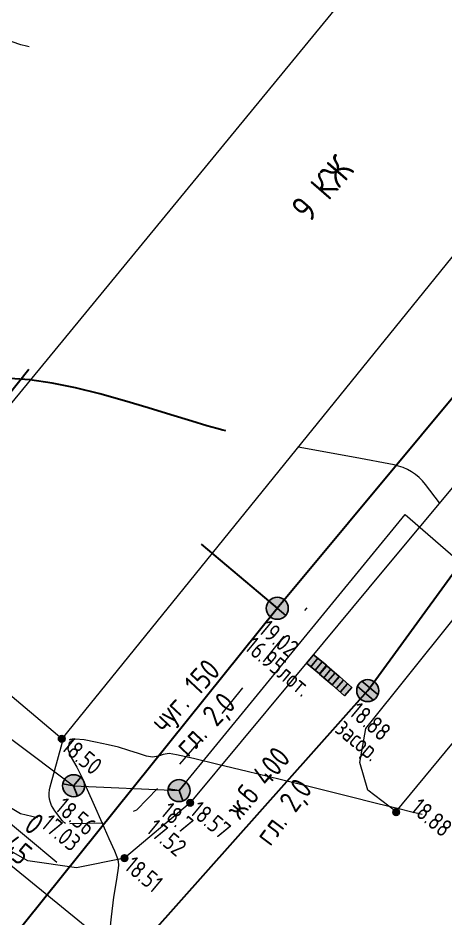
# Model space of a CAD drawing. Header units: metres. Extents: x -149473 to 83396, y -14167 to 104709.
# Drawn here: x -4652.52 to -4642.8, y 42693.3 to 42713.73 of the extents above; entities that cross this region are included whole.
import ezdxf

# ---------------------------------------------------------------- set-up
doc = ezdxf.new("R2010")
doc.units = ezdxf.units.M
doc.linetypes.add('g5_01_5x1_5', pattern=[1.5, 0.75, -0.75])
for name, color, linetype, transparency in [('01_Геодезические пункты', 7, 'Continuous', 0.6), ('03_Здания и строения', 7, 'Continuous', 0.6), ('06_Инженерно-технические сооружения', 7, 'Continuous', 0.6), ('10_Границы покрытий и угодий', 7, 'Continuous', 0.6), ('19_Горизонтали', 7, 'Continuous', 0.6), ('30_Канализация', 7, 'Continuous', 0.6), ('33_Газопровод', 7, 'Continuous', 0.6), ('35_Телефон', 7, 'Continuous', 0.6), ('37_Кабель низкого напряжения', 7, 'Continuous', 0.6), ('44_Крышки колодцев', 7, 'Continuous', 0.6), ('61_Отметки высоты поверхности', 7, 'Continuous', 0.6)]:
    doc.layers.add(name, color=color, linetype=linetype, transparency=transparency)
doc.layers.add('Viewport2ForCustomObjects_0', color=7, linetype='Continuous')
doc.layers.add('Сети_Горизонтали.Вспомогательные', color=1, linetype='Continuous', lineweight=9)
doc.layers.add('Сети_Горизонтали.Основные', color=1, linetype='Continuous', lineweight=30)
doc.styles.add('LIKE11', font='GOST_0.TTF')
doc.styles.add('LIKE14', font='GOST_0.TTF')
doc.styles.add('LIKE17', font='GOST_0.TTF')
doc.styles.add('LIKE32', font='GOST_0.TTF')
doc.styles.add('LIKE36', font='GOST_0.TTF')
doc.styles.add('Line_GUGK', font='GOST_0.TTF')
doc.linetypes.add('g5_119_3', pattern='A,4,-1,[31,GUGK_2005.shx,S=0.1,R=0,X=0,Y=0],4,[31,GUGK_2005.shx,S=0.1,R=180,X=0,Y=0],-1', length=10)
doc.linetypes.add('g5_121_g', pattern='A,4,-0.4,["Г",Line_GUGK,S=1,R=0,X=0,Y=-0.5],-1.2,12', length=17.6)
doc.linetypes.add('g5_122_k', pattern='A,1,-1,1.5,-0.4,["К",Line_GUGK,S=1,R=0,X=0,Y=-0.5],-1.5,1.5,-1,4,-1,4,-1,3', length=20.9)
doc.linetypes.add('g5_122_kl', pattern='A,1,-1,1.5,-0.4,["Кл",Line_GUGK,S=1,R=0,X=0,Y=-0.5],-2.4,1.5,-1,4,-1,4,-1,3', length=21.8)
doc.linetypes.add('g5_133_t', pattern='A,2,[27,GUGK_2005.shx,S=0.4,R=0,X=0,Y=0],2,-1,2,[27,GUGK_2005.shx,S=0.4,R=0,X=0,Y=0],2,-1,2,[27,GUGK_2005.shx,S=0.4,R=0,X=0,Y=0],2,-0.1,["V",Line_GUGK,S=1,R=0,X=0,Y=-0.5],-1', length=15.1)

# ---------------------------------------------------------------- blocks, each defined once
blk = doc.blocks.new('g5_128a')
h = blk.add_hatch(color=255)
h.paths.add_polyline_path([(-0.1625, 0.2125), (-0.3375, 0.2125), (-0.3375, -0.2125), (-0.1625, -0.2125)])
h.paths.add_polyline_path([(0.0875, 0.2125), (-0.0875, 0.2125), (-0.0875, -0.2125), (0.0875, -0.2125)])
h.paths.add_polyline_path([(0.3375, 0.2125), (0.1625, 0.2125), (0.1625, -0.2125), (0.3375, -0.2125)])
at = {"color": 0}
blk.add_lwpolyline([(-0.375, -0.25), (0.375, -0.25), (0.375, 0.25), (-0.375, 0.25)], close=True, dxfattribs=at)
for points in [[(-0.125, -0.25), (-0.125, 0.25)], [(0.125, -0.25), (0.125, 0.25)]]:
    blk.add_lwpolyline(points, dxfattribs=at)
blk = doc.blocks.new('g5_117kl')
h = blk.add_hatch(color=255)
h.paths.add_polyline_path([(0.418, 0.198, 0.633652), (-0.418, 0.198)])
h.paths.add_polyline_path([(-0.446, 0.122, 0.067116), (-0.463, 0, 0.067116), (-0.446, -0.122), (0.446, -0.122, 0.067116), (0.463, 0, 0.067116), (0.446, 0.122)])
h.paths.add_polyline_path([(-0.418, -0.198, 0.633652), (0.418, -0.198)])
at = {"color": 0}
for p, q in [((-0.474, 0.16), (0.474, 0.16)), ((-0.474, -0.16), (0.474, -0.16))]:
    blk.add_line(p, q, dxfattribs=at)
blk.add_circle((0, 0), 0.5, dxfattribs=at)
blk = doc.blocks.new('g5_117sv')
h = blk.add_hatch(color=255)
h.paths.add_polyline_path([(-0.038, 0.461, 0.390634), (-0.463, 0, 0.11106), (-0.418, -0.198), (-0.038, 0.022)])
h.paths.add_polyline_path([(0.037, 0.022), (0.418, -0.198, 0.11106), (0.463, 0, 0.390634), (0.037, 0.461)])
h.paths.add_polyline_path([(-0.38, -0.263, 0.524447), (0.38, -0.263), (0, -0.043)])
at = {"color": 0}
for points in [[(0, 0.5), (0, 0)], [(0, 0), (-0.433, -0.25)], [(0.433, -0.25), (0, 0)]]:
    blk.add_lwpolyline(points, dxfattribs=at)
blk.add_circle((0, 0), 0.5, dxfattribs=at)
blk = doc.blocks.new('g5_330')
blk.add_hatch(color=0).paths.add_polyline_path([(0.15, 0, 1), (-0.15, 0, 1)])
at = {"color": 0}
blk.add_circle((0, 0), 0.15, dxfattribs=at)
blk = doc.blocks.new('g5_117kb')
h = blk.add_hatch(color=255)
h.paths.add_polyline_path([(0.037, 0.037), (0.461, 0.037, 0.367426), (0.037, 0.461)])
h.paths.add_polyline_path([(-0.038, 0.461, 0.367426), (-0.461, 0.037), (-0.038, 0.037)])
h.paths.add_polyline_path([(-0.038, -0.038), (-0.461, -0.038, 0.367426), (-0.038, -0.461)])
h.paths.add_polyline_path([(0.037, -0.461, 0.367426), (0.461, -0.038), (0.037, -0.038)])
at = {"color": 0}
for points in [[(0, 0.5), (0, -0.5)], [(-0.5, 0), (0.5, 0)]]:
    blk.add_lwpolyline(points, dxfattribs=at)
blk.add_circle((0, 0), 0.5, dxfattribs=at)
blk = doc.blocks.new('CustomObjectsInViewport2_0')
at = {"layer": 'Сети_Горизонтали.Вспомогательные', "color": 42, "flags": 128}
for points, elevation in [([(2799.611, 1794.972), (2799.489, 1795.003), (2799.238, 1795.073), (2798.842, 1795.197), (2798.276, 1795.392), (2797.508, 1795.668), (2796.674, 1795.96), (2795.772, 1796.247), (2794.804, 1796.509)], 17.5), ([(2817.458, 1760.146), (2817.316, 1760.181), (2816.988, 1760.261), (2816.392, 1760.407), (2815.439, 1760.642), (2814.056, 1760.984), (2812.546, 1761.356), (2811.002, 1761.737), (2809.514, 1762.101), (2808.174, 1762.425), (2807.075, 1762.687), (2806.309, 1762.861), (2805.966, 1762.925), (2805.696, 1762.881), (2805.481, 1762.797), (2805.211, 1762.756), (2804.948, 1762.805), (2804.58, 1762.918), (2804.142, 1763.062), (2803.668, 1763.204), (2803.194, 1763.31), (2802.627, 1763.429), (2802.113, 1763.54), (2801.698, 1763.563), (2801.424, 1763.419), (2801.373, 1763.121), (2801.528, 1762.742), (2801.785, 1762.293), (2802.04, 1761.781), (2802.254, 1761.28), (2802.563, 1760.577), (2802.91, 1759.797), (2803.237, 1759.063), (2803.486, 1758.499), (2803.599, 1758.228), (2803.651, 1758.036), (2803.67, 1757.84), (2803.64, 1757.612), (2803.559, 1757.112), (2803.449, 1756.396), (2803.33, 1755.516), (2803.224, 1754.528)], 18.5)]:
    blk.add_lwpolyline(points, dxfattribs=dict(at, elevation=elevation))
at = {"layer": 'Сети_Горизонтали.Основные', "color": 40, "elevation": 18, "flags": 128}
blk.add_lwpolyline([(2808.534, 1777.559), (2808.407, 1777.591), (2808.134, 1777.663), (2807.68, 1777.791), (2807, 1777.995), (2806.051, 1778.286), (2805.02, 1778.602), (2803.936, 1778.922), (2802.827, 1779.228), (2801.724, 1779.501), (2800.654, 1779.722), (2799.646, 1779.871), (2798.731, 1779.93)], dxfattribs=at)

msp = doc.modelspace()

# ---------------------------------------------------------------- linework, layer by layer
at = {"layer": '01_Геодезические пункты', "color": 7, "lineweight": 20, "flags": 128}
msp.add_lwpolyline([(-4651.638, 42694.576), (-4653.019, 42695.725)], dxfattribs=at)
at = {"layer": '03_Здания и строения', "color": 7, "linetype": 'Continuous', "lineweight": 20, "flags": 128}
msp.add_lwpolyline([(-4641.799, 42709.386), (-4651.525, 42697.385), (-4655.895, 42701.072), (-4637.438, 42723.53), (-4635.467, 42721.963), (-4632.617, 42725.499), (-4652.275, 42741.869), (-4648.666, 42746.313), (-4629.736, 42730.331)], dxfattribs=at)
at = {"layer": '10_Границы покрытий и угодий', "color": 7, "linetype": 'Continuous', "lineweight": 20, "flags": 128}
for points in [[(-4641.701, 42704.226), (-4644.226, 42701.21), (-4646.294, 42698.713), (-4648.61, 42695.933), (-4650.101, 42694.68), (-4651.192, 42694.462), (-4652.297, 42694.617), (-4653.288, 42695.179), (-4661.714, 42702.428), (-4663.723, 42703.862), (-4663.946, 42704.118), (-4664.384, 42705.352), (-4664.044, 42706.824)], [(-4641.81, 42697.554), (-4642.176, 42697.876), (-4643.939, 42695.735), (-4644.578, 42696.222), (-4644.763, 42696.851), (-4644.626, 42697.622), (-4642.672, 42700.053), (-4642.106, 42700.751), (-4641.703, 42701.238)]]:
    msp.add_lwpolyline(points, dxfattribs=at)
at = {"layer": '10_Границы покрытий и угодий', "color": 7, "linetype": 'g5_01_5x1_5', "lineweight": 20, "flags": 128}
msp.add_lwpolyline([(-4664.384, 42705.352), (-4660.691, 42702.337), (-4657.124, 42699.31), (-4653.087, 42696.069), (-4652.458, 42695.692), (-4651.504, 42695.461), (-4650.553, 42695.482), (-4649.818, 42695.774), (-4648.996, 42696.628), (-4648.326, 42697.407), (-4645.955, 42700.358)], dxfattribs=at)
at = {"layer": '19_Горизонтали', "color": 32, "linetype": 'Continuous', "lineweight": 20, "flags": 128}
for points, elevation in [([(-4642.95, 42702.734), (-4643.27, 42703.156, 0.186407), (-4643.984, 42703.597), (-4643.984, 42703.597, 0), (-4644.868, 42703.762), (-4646.162, 42704.003)], 9.5), ([(-4651.436, 42695.462), (-4651.464, 42695.483, -0.069582), (-4651.513, 42695.531), (-4651.681, 42695.751, -0.234402), (-4651.788, 42696.299), (-4651.517, 42697.284, -0.105725), (-4651.487, 42697.341), (-4651.476, 42697.354, -0.071326), (-4651.452, 42697.376), (-4651.452, 42697.376, 0.445794), (-4651.449, 42697.398), (-4651.469, 42697.421, -0.705667), (-4651.462, 42697.433), (-4651.442, 42697.429)], 9.25)]:
    msp.add_lwpolyline(points, format="xyb", dxfattribs=dict(at, elevation=elevation))
at = {"layer": '30_Канализация', "color": 42, "linetype": 'g5_122_kl', "lineweight": 30, "flags": 128}
msp.add_lwpolyline([(-4689.034, 42712.68), (-4685.61, 42709.491), (-4674.203, 42700.171), (-4667.074, 42693.943), (-4665.993, 42694.972), (-4654.446, 42687.405), (-4644.581, 42698.478), (-4641.667, 42702.479), (-4639.778, 42704.777)], dxfattribs=at)
at = {"layer": '30_Канализация', "color": 12, "linetype": 'g5_122_k', "lineweight": 30, "flags": 128}
for points in [[(-4648.362, 42701.796), (-4646.633, 42700.345), (-4641.739, 42706.219)], [(-4655.212, 42689.682), (-4646.633, 42700.345)]]:
    msp.add_lwpolyline(points, dxfattribs=at)
at = {"layer": '33_Газопровод', "color": 132, "linetype": 'g5_121_g', "lineweight": 30, "flags": 128}
msp.add_lwpolyline([(-4652.274, 42705.759), (-4656.031, 42701.047), (-4652.874, 42698.355)], dxfattribs=at)
at = {"layer": '35_Телефон', "color": 6, "linetype": 'g5_133_t', "lineweight": 20, "flags": 128}
for points in [[(-4663.857, 42705.779), (-4651.254, 42696.32), (-4648.863, 42696.211), (-4643.732, 42702.471)], [(-4643.732, 42702.471), (-4640.813, 42699.942)]]:
    msp.add_lwpolyline(points, dxfattribs=at)
at = {"layer": '37_Кабель низкого напряжения', "color": 1, "linetype": 'g5_119_3', "lineweight": 20, "flags": 128}
msp.add_lwpolyline([(-4669.005, 42712.243), (-4671.107, 42709.549), (-4650.705, 42692.905), (-4641.971, 42685.996)], dxfattribs=at)

# ---------------------------------------------------------------- block references
at = {"layer": '06_Инженерно-технические сооружения', "color": 7, "linetype": 'Continuous', "lineweight": 20, "xscale": 0.5, "yscale": 0.5, "zscale": 0.5}
for p, rotation in [((-4645.743, 42699.076, 9.334), 320.5921282420624), ((-4645.45, 42698.826, 9.334), 319.4514432339267), ((-4645.166, 42698.58, 9.334), 317.9980968397605)]:
    msp.add_blockref('g5_128a', p, dxfattribs=dict(at, rotation=rotation))
at = {"layer": '44_Крышки колодцев', "color": 7, "linetype": 'Continuous', "lineweight": 20, "xscale": 0.5, "yscale": 0.5, "zscale": 0.5}
for name, p, rotation in [('g5_117kb', (-4646.633, 42700.345, 9.51), 320.2655211251469), ('g5_117kl', (-4644.581, 42698.478, 9.438), 320.2244407250127), ('g5_117sv', (-4651.254, 42696.32, 9.279), 320.2244407250127), ('g5_117sv', (-4648.863, 42696.211, 9.351), 320.2244407250127)]:
    msp.add_blockref(name, p, dxfattribs=dict(at, rotation=rotation))
at = {"layer": '61_Отметки высоты поверхности', "color": 7, "linetype": 'Continuous', "lineweight": 20, "xscale": 0.5, "yscale": 0.5, "zscale": 0.5}
for p, rotation in [((-4651.525, 42697.385, 9.248), 320.2244407250127), ((-4648.61, 42695.933, 9.283), 320.2244407250127), ((-4643.936, 42695.72), 320.1837874390728), ((-4650.101, 42694.68, 9.254), 320.2244407250127)]:
    msp.add_blockref('g5_330', p, dxfattribs=dict(at, rotation=rotation))
at = {"layer": 'Viewport2ForCustomObjects_0', "xscale": 0.5, "yscale": 0.5, "zscale": 0.5}
msp.add_blockref('CustomObjectsInViewport2_0', (-6052.071, 41815.592), dxfattribs=at)

# ---------------------------------------------------------------- texts
at = {"color": 7, "linetype": 'Continuous', "lineweight": 15, "ltscale": 0.5, "style": 'LIKE11'}
for s, rotation, p in [('19.02', 320.2655, (-4647.081, 42699.807)), ('16.95лот.', 320.2655, (-4647.4, 42699.422)), ('18.88', 320.2244, (-4645.029, 42697.94)), ('засор.', 320.2244, (-4645.349, 42697.555)), ('18.56', 320.2244, (-4651.702, 42695.782)), ('18.7', 320.2244, (-4649.311, 42695.673)), ('17.03', 320.2244, (-4652.021, 42695.398)), ('17.52', 320.2244, (-4649.631, 42695.289))]:
    msp.add_text(s, height=0.4, rotation=rotation, dxfattribs=at).set_placement(p)
at = {"layer": '01_Геодезические пункты', "color": 7, "linetype": 'Continuous', "lineweight": 20, "ltscale": 0.5, "style": 'LIKE36'}
for s, p in [('0', (-4652.413, 42695.351)), ('18.45', (-4653.408, 42695.268))]:
    msp.add_text(s, height=0.5, rotation=320.2244, dxfattribs=at).set_placement(p)
at = {"layer": '03_Здания и строения', "color": 7, "linetype": 'Continuous', "lineweight": 15, "style": 'LIKE14'}
msp.add_text('9 КЖ', height=0.6, rotation=49.0593, dxfattribs=at).set_placement((-4645.907, 42709.069))
at = {"layer": '30_Канализация', "color": 12, "linetype": 'Continuous', "lineweight": 15, "style": 'LIKE32'}
for s, p in [('чуг. 150', (-4649.202, 42697.497)), ('гл. 2,0', (-4648.658, 42696.947))]:
    msp.add_text(s, height=0.5, rotation=46.9063, dxfattribs=at).set_placement(p)
at = {"layer": '30_Канализация', "color": 42, "linetype": 'Continuous', "lineweight": 15, "style": 'LIKE32'}
for s, rotation, p in [('ж.б 400', 50.1125, (-4647.478, 42695.528)), ('гл. 2,0', 53.3085, (-4646.789, 42694.926))]:
    msp.add_text(s, height=0.5, rotation=rotation, dxfattribs=at).set_placement(p)
at = {"layer": '61_Отметки высоты поверхности', "color": 7, "linetype": 'Continuous', "lineweight": 15, "ltscale": 0.5, "style": 'LIKE17'}
for s, rotation, p in [('18.50', 320.2244, (-4651.557, 42697.151)), ('18.88', 320.1838, (-4643.637, 42695.762, 2.133)), ('18.57', 320.2244, (-4648.642, 42695.699)), ('18.51', 320.2244, (-4650.133, 42694.446))]:
    msp.add_text(s, height=0.4, rotation=rotation, dxfattribs=at).set_placement(p)

doc.saveas('drawing.dxf')
